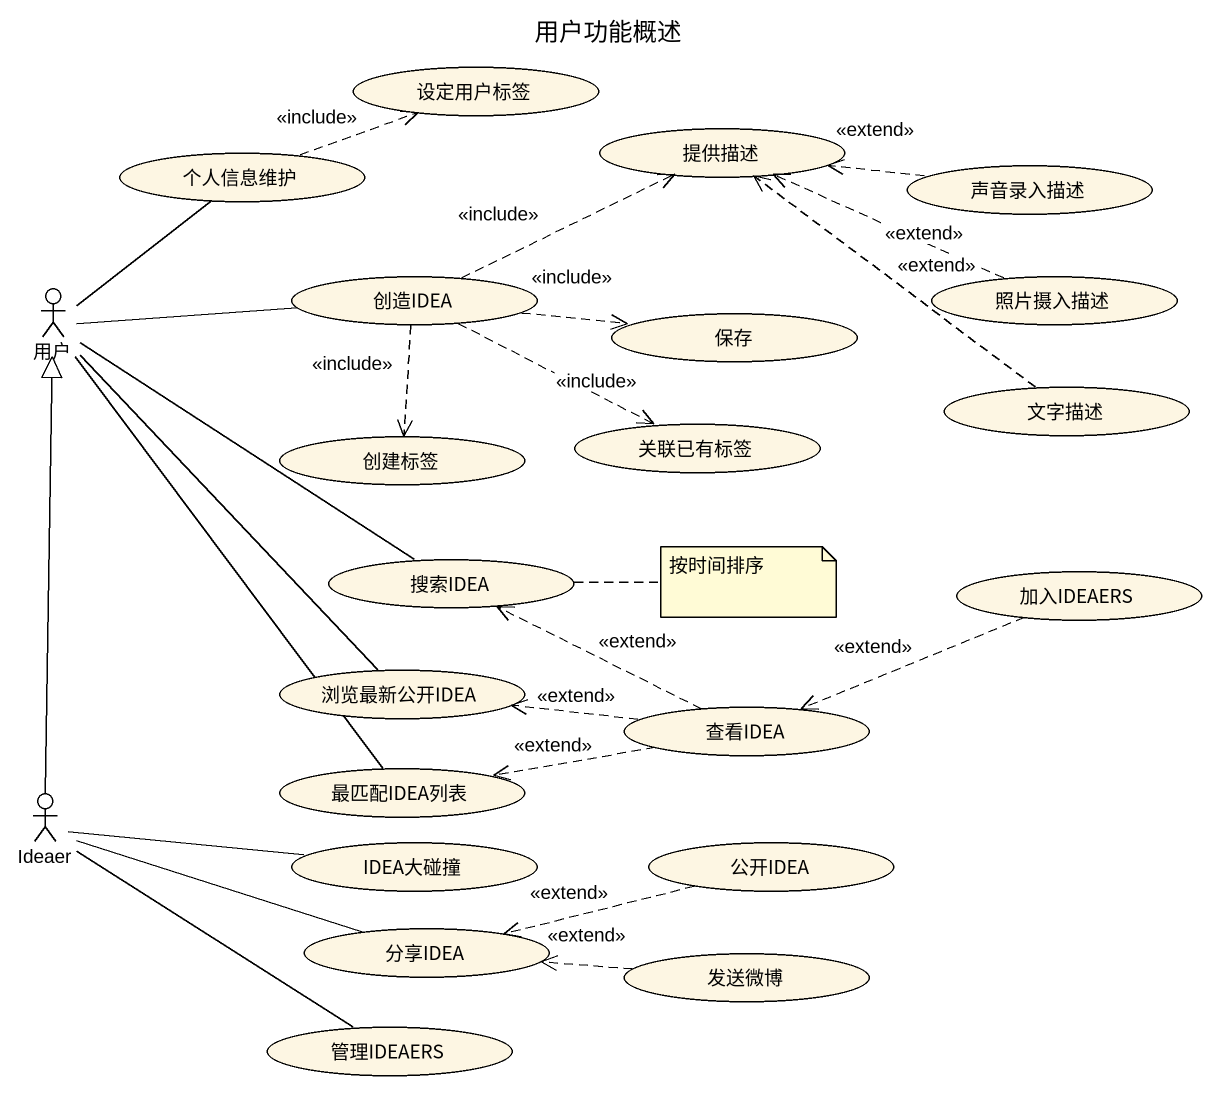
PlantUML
@startuml
title 用户功能概述
usecase 设定用户标签
usecase 个人信息维护
usecase 提供描述
usecase 声音录入描述
actor 用户
usecase 创造IDEA
usecase 保存
usecase 照片摄入描述
usecase 文字描述
usecase 创建标签
usecase 关联已有标签
usecase 搜索IDEA
usecase 加入IDEAERS
usecase 浏览最新公开IDEA
usecase 查看IDEA
actor Ideaer
usecase 最匹配IDEA列表
usecase IDEA大碰撞
usecase 公开IDEA
usecase 分享IDEA
usecase 管理IDEAERS
usecase 发送微博
个人信息维护 .right.> 设定用户标签 : <<include>>
声音录入描述 .left.> 提供描述 : <<extend>>
用户 -up- 个人信息维护
用户 -right- 创造IDEA
用户 -- 搜索IDEA
用户 -- 浏览最新公开IDEA
用户 -- 最匹配IDEA列表
创造IDEA .right.> 提供描述 : <<include>>
创造IDEA .right.> 保存 : <<include>>
创造IDEA ..> 创建标签 : <<include>>
创造IDEA .right.> 关联已有标签 : <<include>>
照片摄入描述 .left.> 提供描述 : <<extend>>
文字描述 .up.> 提供描述 : <<extend>>
加入IDEAERS .left.> 查看IDEA : <<extend>>
查看IDEA .left.> 搜索IDEA : <<extend>>
查看IDEA .left.> 浏览最新公开IDEA : <<extend>>
查看IDEA .left.> 最匹配IDEA列表 : <<extend>>
Ideaer -up-|> 用户
Ideaer -right- IDEA大碰撞
Ideaer -right- 分享IDEA
Ideaer -- 管理IDEAERS
公开IDEA .left.> 分享IDEA : <<extend>>
发送微博 .left.> 分享IDEA : <<extend>>
note right of 搜索IDEA : 按时间排序
@enduml
